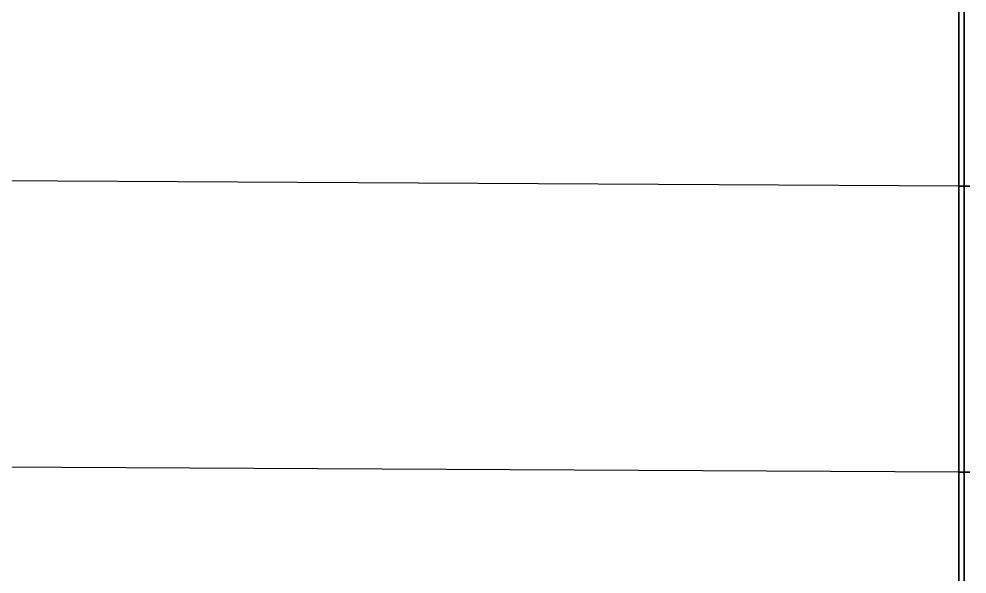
# Model space of a CAD drawing. Extents: x -530 to 530, y -2 to 255.
# Drawn here: x -1.727 to 0.005, y 1.014 to 2.028 of the extents above; entities that cross this region are included whole.
import ezdxf

# ---------------------------------------------------------------- set-up
doc = ezdxf.new("R2010")
doc.units = 0
doc.header["$MEASUREMENT"] = 0
doc.layers.add('default', color=7, linetype='Continuous')

msp = doc.modelspace()

# ---------------------------------------------------------------- linework, layer by layer
at = {"layer": 'default', "color": 5, "linetype": 'Continuous'}
for p, q in [((-0.01, 2.336, -5.406), (-0.01, 1.723, -4.339)), ((-0.01, 1.723, 4.525), (-0.01, 2.336, 4.832)), ((-0.01, 1.723, -4.339), (-26.475, 1.868, -4.343)), ((-0.01, 1.723, 4.525), (-26.141, 1.867, 4.508)), ((-0.01, 1.723, -4.339), (-0.01, 1.2, -3.274)), ((-0.01, 1.2, 4.191), (-0.01, 1.723, 4.525)), ((-0.01, 1.723, -4.339), (0.01, 1.723, -4.339)), ((0.01, 1.723, -4.339), (-0.01, 1.723, -4.339)), ((-0.01, 1.723, 4.525), (0.01, 1.723, 4.525)), ((0.01, 1.723, 4.525), (-0.01, 1.723, 4.525)), ((-0.01, 1.2, -3.274), (-26.437, 1.345, -3.28)), ((-0.01, 1.2, 4.191), (-26.155, 1.344, 4.174)), ((-0.01, 1.2, -3.274), (-0.01, 0.771, -2.189)), ((-0.01, 0.771, 3.828), (-0.01, 1.2, 4.191)), ((-0.01, 1.2, -3.274), (0.01, 1.2, -3.274)), ((0.01, 1.2, -3.274), (-0.01, 1.2, -3.274)), ((-0.01, 1.2, 4.191), (0.01, 1.2, 4.191)), ((0.01, 1.2, 4.191), (-0.01, 1.2, 4.191))]:
    msp.add_line(p, q, dxfattribs=at)
at = {"layer": 'default', "color": 7, "linetype": 'Continuous'}
for p, q in [((0, 2.336, -5.406), (0, 1.723, -4.339)), ((0, 2.336, -5.406), (0, 1.723, -4.339)), ((0, 1.723, 4.525), (0, 2.336, 4.832)), ((0, 1.723, 4.525), (0, 2.336, 4.832)), ((0, 1.723, -4.339), (0, 1.2, -3.274)), ((0, 1.723, -4.339), (0, 1.2, -3.274)), ((0, 1.2, 4.191), (0, 1.723, 4.525)), ((0, 1.2, 4.191), (0, 1.723, 4.525)), ((0, 1.2, -3.274), (0, 0.771, -2.189)), ((0, 1.2, -3.274), (0, 0.771, -2.189)), ((0, 0.771, 3.828), (0, 1.2, 4.191)), ((0, 0.771, 3.828), (0, 1.2, 4.191))]:
    msp.add_line(p, q, dxfattribs=at)
at = {"layer": 'default', "color": 4, "linetype": 'Continuous'}
for p, q in [((0, 2.336, -5.406), (0, 1.723, -4.339)), ((0, 2.336, -5.406), (0, 1.723, -4.339)), ((0, 1.723, 4.525), (0, 2.336, 4.832)), ((0, 1.723, 4.525), (0, 2.336, 4.832)), ((0, 1.723, -4.339), (0, 1.2, -3.274)), ((0, 1.723, -4.339), (0, 1.2, -3.274)), ((0, 1.2, 4.191), (0, 1.723, 4.525)), ((0, 1.2, 4.191), (0, 1.723, 4.525)), ((0, 1.2, -3.274), (0, 0.771, -2.189)), ((0, 1.2, -3.274), (0, 0.771, -2.189)), ((0, 0.771, 3.828), (0, 1.2, 4.191)), ((0, 0.771, 3.828), (0, 1.2, 4.191))]:
    msp.add_line(p, q, dxfattribs=at)

doc.saveas('drawing.dxf')
